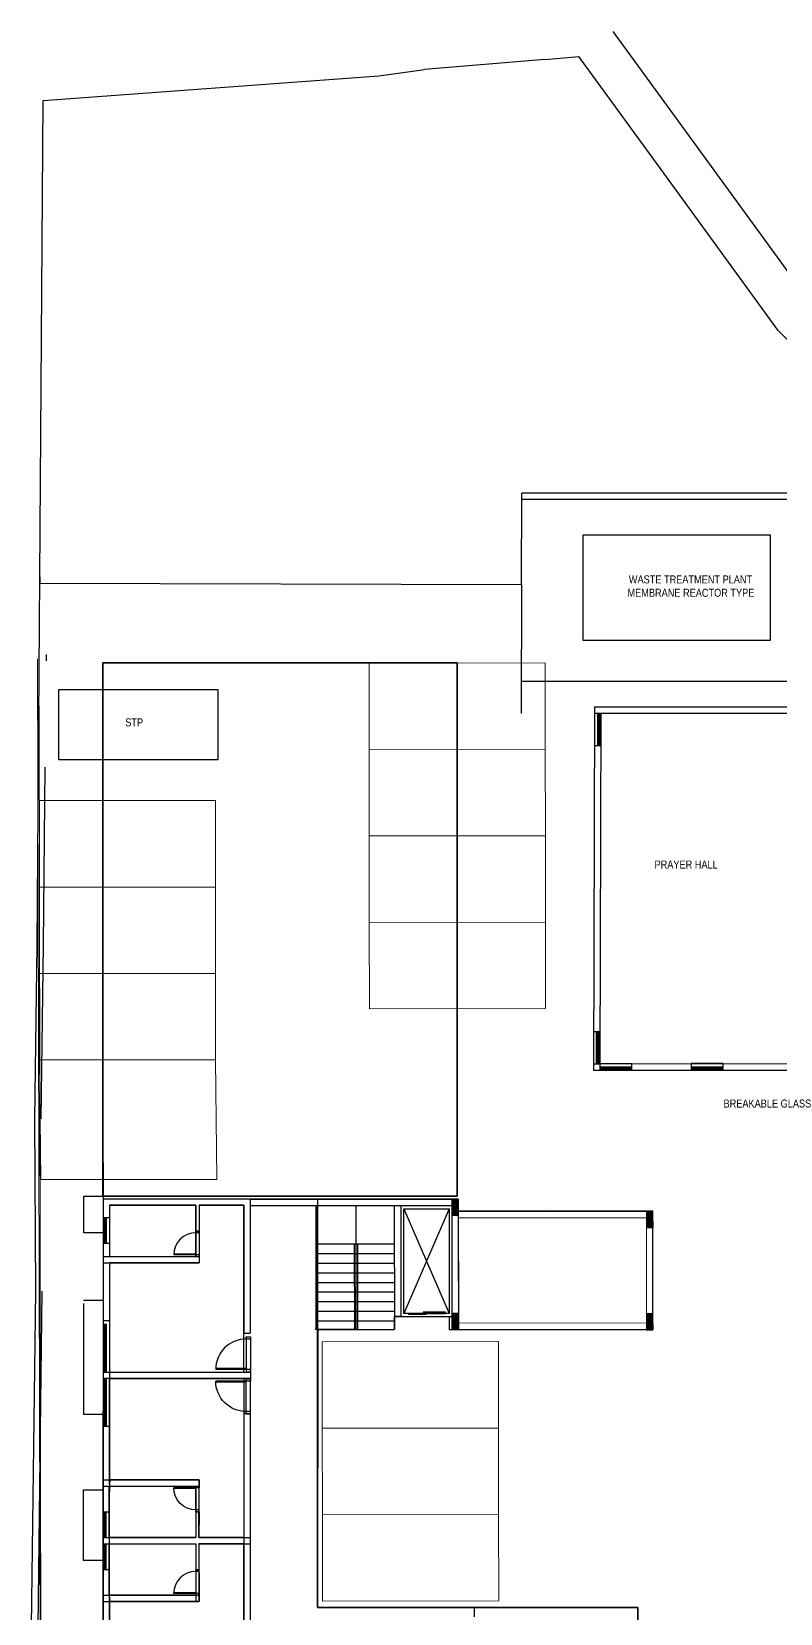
# Model space of a CAD drawing. Header units: metres. Extents: x -705149 to -704678, y -35173 to -35072.
# Drawn here: x -704735.89 to -704712.51, y -35132.01 to -35082.61 of the extents above; entities that cross this region are included whole.
import ezdxf

# ---------------------------------------------------------------- set-up
doc = ezdxf.new("R2010")
doc.units = ezdxf.units.M
doc.header["$LTSCALE"] = 1500
doc.linetypes.add('DASHED2', pattern=[0.375, 0.25, -0.125])
doc.linetypes.add('PHANTOM2', pattern=[1.25, 0.625, -0.125, 0.125, -0.125, 0.125, -0.125])
for name, color, linetype in [('BLK_1_FLR_0_BLT_UP_AREA', 8, 'Continuous'), ('BLK_1_FLR_0_BLT_UP_AREA_DEDUCT', 8, 'Continuous'), ('BLK_2_FLR_0_BLT_UP_AREA', 1, 'Continuous'), ('DA_PARKING', 8, 'Continuous'), ('DOOR', 3, 'Continuous'), ('INSITU_WASTE_TREATMENT_PLANT', 7, 'Continuous'), ('Lines', 7, 'Continuous'), ('PARKING_SLOT', 157, 'Continuous'), ('THRES', 5, 'Continuous'), ('UNITFA', 8, 'Continuous'), ('WALL', 7, 'Continuous'), ('walls', 50, 'Continuous'), ('WC_BATH', 7, 'Continuous')]:
    doc.layers.add(name, color=color, linetype=linetype)
doc.styles.add('style4', font='arial.ttf', dxfattribs={"height": 100})

# ---------------------------------------------------------------- blocks, each defined once
blk = doc.blocks.new('800_1')
at = {"layer": 'DOOR'}
for p, q in [((50, 100), (50, 800)), ((75, 100), (75, 800))]:
    blk.add_line(p, q, dxfattribs=at)
for points in [[(0, 100), (0, 0), (50, 0), (50, 100)], [(800, 100), (800, 0), (750, 0), (750, 100)]]:
    blk.add_lwpolyline(points, close=True, dxfattribs=at)
blk.add_arc((50, 100), 700, 0, 90, dxfattribs=at)
at = {"layer": 'THRES'}
for p, q in [((800, 100), (0, 100)), ((800, 0), (0, 0))]:
    blk.add_line(p, q, dxfattribs=at)

msp = doc.modelspace()

# ---------------------------------------------------------------- hatches: boundary and pattern name
at = {"layer": 'walls'}
h = msp.add_hatch(color=0, dxfattribs=at)
h.dxf.hatch_style = 1
h.paths.add_polyline_path([(-704722.56542, -35119.57323), (-704722.56542, -35119.07323), (-704722.76542, -35119.07323), (-704722.76542, -35119.57323)])
h = msp.add_hatch(color=0, dxfattribs=at)
h.dxf.hatch_style = 1
h.paths.add_polyline_path([(-704716.49283, -35119.95696), (-704716.49283, -35119.45696), (-704716.69283, -35119.45696), (-704716.69283, -35119.95696)])
h = msp.add_hatch(color=0, dxfattribs=at)
h.dxf.hatch_style = 1
h.paths.add_polyline_path([(-704722.56397, -35123.14534), (-704722.56397, -35122.64534), (-704722.76397, -35122.64534), (-704722.76397, -35123.14534)])
h = msp.add_hatch(color=0, dxfattribs=at)
h.dxf.hatch_style = 1
h.paths.add_polyline_path([(-704716.4925, -35123.15598), (-704716.4925, -35122.65598), (-704716.6925, -35122.65598), (-704716.6925, -35123.15598)])

# ---------------------------------------------------------------- linework, layer by layer
at = {"layer": 'BLK_1_FLR_0_BLT_UP_AREA', "color": 3, "linetype": 'Continuous'}
for points, elevation in [([(-704733.66138, -35102.32869), (-704722.60303, -35102.32869), (-704722.60303, -35118.98168), (-704733.66138, -35118.98168)], 197.07291), ([(-704733.65179, -35119.06264), (-704733.67133, -35145.54798), (-704729.2707, -35145.54798), (-704729.26714, -35141.54435), (-704725.06117, -35141.5412), (-704725.06117, -35139.11787), (-704720.56785, -35139.12267), (-704720.56206, -35139.32073), (-704720.55996, -35140.62552), (-704716.9586, -35140.6242), (-704716.9586, -35131.82659), (-704726.9571, -35131.82237), (-704726.96078, -35123.14585), (-704724.56183, -35123.14534), (-704724.56201, -35122.73601), (-704722.85183, -35122.73601), (-704722.8521, -35123.14545), (-704716.49284, -35123.14277), (-704716.49283, -35119.45446), (-704722.56542, -35119.45446), (-704722.56568, -35119.07284)], 193.93713)]:
    msp.add_lwpolyline(points, close=True, dxfattribs=dict(at, elevation=elevation))
at = {"layer": 'BLK_1_FLR_0_BLT_UP_AREA_DEDUCT', "color": 3, "linetype": 'Continuous'}
for points, elevation in [([(-704722.60303, -35102.32869), (-704733.66138, -35102.32869), (-704733.66138, -35118.98168), (-704722.60303, -35118.98168)], 197.07291), ([(-704716.49283, -35119.45696), (-704722.76397, -35119.45696), (-704722.76397, -35123.14534), (-704716.49283, -35123.14534)], 193.11459)]:
    msp.add_lwpolyline(points, close=True, dxfattribs=dict(at, elevation=elevation))
at = {"layer": 'BLK_2_FLR_0_BLT_UP_AREA', "color": 16, "linetype": 'Continuous', "elevation": 197.07291}
msp.add_lwpolyline([(-704718.31361, -35103.70689), (-704718.34637, -35115.04485), (-704711.39067, -35115.04531), (-704711.39089, -35114.8453), (-704700.15381, -35114.84602), (-704702.00436, -35109.64581), (-704702.84628, -35108.00715), (-704704.13476, -35106.00715), (-704704.90801, -35104.80689), (-704705.61668, -35103.70689)], close=True, dxfattribs=at)
at = {"layer": 'DA_PARKING', "color": 0, "lineweight": 0, "elevation": 197.30972}
msp.add_lwpolyline([(-704735.60021, -35118.46323), (-704730.10021, -35118.46323), (-704730.14695, -35114.72641), (-704735.64695, -35114.72641)], close=True, dxfattribs=at)
at = {"layer": 'INSITU_WASTE_TREATMENT_PLANT', "linetype": 'Continuous', "elevation": 101}
msp.add_lwpolyline([(-704718.67883, -35098.57926), (-704718.67883, -35101.62099), (-704712.81647, -35101.62099), (-704712.81647, -35098.34199), (-704718.68139, -35098.34199)], close=True, dxfattribs=at)
at = {"layer": 'Lines', "color": 1, "linetype": 'Continuous'}
for p, q in [((-704719.86691, -35083.48066, 197.07291), (-704718.80108, -35083.39282, 197.07291)), ((-704719.86691, -35083.48066, 197.07291), (-704718.80108, -35083.39282, 197.07291)), ((-704715.98728, -35087.25941, 197.07291), (-704718.80108, -35083.39282, 197.07291)), ((-704715.98728, -35087.25941, 197.07291), (-704718.80108, -35083.39282, 197.07291)), ((-704725.0489, -35083.98794, 197.07291), (-704723.61875, -35083.78988, 197.07291)), ((-704725.0489, -35083.98794, 197.07291), (-704723.61875, -35083.78988, 197.07291)), ((-704719.86691, -35083.48066, 197.07291), (-704723.61875, -35083.78988, 197.07291)), ((-704719.86691, -35083.48066, 197.07291), (-704723.61875, -35083.78988, 197.07291)), ((-704735.5316, -35084.75729, 197.07291), (-704725.0489, -35083.98794, 197.07291)), ((-704735.66999, -35105.58415, 197.07291), (-704735.5316, -35084.75729, 197.07291)), ((-704712.58312, -35091.94116, 197.07291), (-704715.98728, -35087.25941, 197.07291)), ((-704712.58312, -35091.94116, 197.07291), (-704715.98728, -35087.25941, 197.07291)), ((-704707.90929, -35096.60441, 197.07291), (-704712.58312, -35091.94116, 197.07291)), ((-704707.90929, -35096.60441, 197.07291), (-704712.58312, -35091.94116, 197.07291)), ((-704735.71266, -35111.1343, 197.07291), (-704735.66999, -35105.58415, 197.07291)), ((-704735.51266, -35111.13583, 197.07291), (-704735.46999, -35105.58569, 197.07291)), ((-704735.79192, -35116.56902, 197.07291), (-704735.71266, -35111.1343, 197.07291)), ((-704735.59195, -35116.57194, 197.07291), (-704735.51268, -35111.13721, 197.07291)), ((-704735.59195, -35116.57194, 197.07291), (-704735.51268, -35111.13721, 197.07291)), ((-704735.75944, -35121.95121, 197.07291), (-704735.79192, -35116.56902, 197.07291)), ((-704735.88731, -35132.42121, 197.07291), (-704735.75944, -35121.95121, 197.07291)), ((-704735.68733, -35132.42366, 197.07291), (-704735.55945, -35121.95366, 197.07291))]:
    msp.add_line(p, q, dxfattribs=at)
at = {"layer": 'Lines', "color": 10, "linetype": 'Continuous', "elevation": 197.07291}
msp.add_lwpolyline([(-704688.57925, -35132.61124), (-704690.20421, -35129.31242), (-704694.39012, -35116.82975), (-704698.71692, -35105.19123), (-704703.62279, -35099.44027), (-704706.94251, -35095.69329), (-704711.57093, -35091.07535), (-704714.91334, -35086.47853), (-704717.72745, -35082.61152)], dxfattribs=at)
at = {"layer": 'PARKING_SLOT', "color": 0, "lineweight": 0}
for points, elevation in [([(-704719.84999, -35105.02559), (-704725.34999, -35105.03178), (-704725.35302, -35102.33178), (-704719.85303, -35102.32559)], 197.07291), ([(-704719.84695, -35107.72559), (-704725.34695, -35107.73178), (-704725.34999, -35105.03178), (-704719.84999, -35105.02559)], 197.07291), ([(-704735.64695, -35109.32641), (-704730.14695, -35109.32641), (-704730.14695, -35106.62641), (-704735.64695, -35106.62641)], 197.30972), ([(-704719.84391, -35110.42559), (-704725.34391, -35110.43177), (-704725.34695, -35107.73178), (-704719.84695, -35107.72559)], 197.07291), ([(-704735.64695, -35112.02641), (-704730.14695, -35112.02641), (-704730.14695, -35109.32641), (-704735.64695, -35109.32641)], 197.30972), ([(-704719.84087, -35113.12558), (-704725.34087, -35113.13177), (-704725.34391, -35110.43177), (-704719.84391, -35110.42559)], 197.07291), ([(-704735.64695, -35114.72641), (-704730.14695, -35114.72641), (-704730.14695, -35112.02641), (-704735.64695, -35112.02641)], 197.30972), ([(-704721.3114, -35126.22385), (-704726.81139, -35126.23004), (-704726.81443, -35123.53004), (-704721.31444, -35123.52385)], 101), ([(-704721.30836, -35128.92384), (-704726.80836, -35128.93003), (-704726.81139, -35126.23004), (-704721.3114, -35126.22385)], 101), ([(-704721.30532, -35131.62384), (-704726.80532, -35131.63003), (-704726.80836, -35128.93003), (-704721.30836, -35128.92384)], 101)]:
    msp.add_lwpolyline(points, close=True, dxfattribs=dict(at, elevation=elevation))
at = {"layer": 'UNITFA', "color": 3, "linetype": 'Continuous', "elevation": 193.93708}
for points in [[(-704729.25978, -35119.2645), (-704730.65773, -35119.26391), (-704730.65849, -35121.06391), (-704733.44285, -35121.06273), (-704733.45212, -35121.17417), (-704733.4605, -35124.47417), (-704729.25966, -35124.47595), (-704729.25978, -35123.2645)], [(-704729.26446, -35129.64156), (-704730.66241, -35129.64097), (-704730.66129, -35127.83877), (-704733.44564, -35127.83759), (-704733.45499, -35127.97417), (-704733.46058, -35124.67417), (-704729.25975, -35124.67595), (-704729.26089, -35125.88739)], [(-704729.26446, -35129.84093), (-704730.66241, -35129.84152), (-704730.66121, -35131.63759), (-704733.44557, -35131.63876), (-704733.45499, -35131.50832), (-704733.46477, -35134.94274), (-704729.26394, -35134.94097), (-704729.26089, -35133.5951)]]:
    msp.add_lwpolyline(points, close=True, dxfattribs=at)
at = {"layer": 'walls', "color": 3, "linetype": 'Continuous'}
for p, q in [((-704720.58804, -35099.88052, 197.07291), (-704720.58039, -35097.02492, 197.07291)), ((-704720.58109, -35097.28507, 197.07291), (-704720.58109, -35097.28507, 197.07291)), ((-704711.902, -35097.22492, 197.07291), (-704720.58097, -35097.22492, 197.07291)), ((-704711.81199, -35097.02492, 197.07291), (-704720.58039, -35097.02492, 197.07291)), ((-704735.63125, -35099.64026, 197.07291), (-704735.63182, -35099.84026, 197.07291)), ((-704735.43245, -35102.0603, 197.07291), (-704735.43295, -35102.26029, 197.07291)), ((-704718.31361, -35103.70689, 197.07291), (-704718.34637, -35115.04485, 197.07291)), ((-704705.61668, -35103.70689, 197.07291), (-704718.31361, -35103.70689, 197.07291)), ((-704718.21419, -35104.90689, 197.07291), (-704718.21419, -35103.90689, 197.07291)), ((-704718.18086, -35104.90689, 197.07291), (-704718.18086, -35103.90689, 197.07291)), ((-704718.14753, -35104.90689, 197.07291), (-704718.14753, -35103.90689, 197.07291)), ((-704718.11419, -35103.90689, 197.07291), (-704718.1458, -35114.84486, 197.07291)), ((-704705.72574, -35103.90689, 197.07291), (-704718.11419, -35103.90689, 197.07291)), ((-704718.2458, -35114.84486, 197.07291), (-704718.2458, -35113.84486, 197.07291)), ((-704718.21247, -35114.84486, 197.07291), (-704718.21247, -35113.84486, 197.07291)), ((-704718.17914, -35114.84486, 197.07291), (-704718.17914, -35113.84486, 197.07291)), ((-704718.34637, -35115.04485, 197.04736), (-704711.43781, -35115.04529, 197.01818)), ((-704718.1458, -35114.84486, 197.07291), (-704711.43779, -35114.83677, 197.06782)), ((-704718.1458, -35114.94486, 197.07291), (-704717.1458, -35114.94486, 197.07291)), ((-704718.1458, -35114.97819, 197.07291), (-704717.1458, -35114.97819, 197.07291)), ((-704718.1458, -35115.01152, 197.07291), (-704717.1458, -35115.01152, 197.07291)), ((-704715.29179, -35114.94081, 197.07037), (-704714.29179, -35114.94081, 197.07037)), ((-704715.29179, -35114.97414, 197.07037), (-704714.29179, -35114.97414, 197.07037)), ((-704715.29179, -35115.00747, 197.07037), (-704714.29179, -35115.00747, 197.07037)), ((-704733.65132, -35117.9441, 197.07291), (-704733.66495, -35150.21962, 197.07291)), ((-704734.26186, -35120.12877, 194.13518), (-704734.26186, -35118.98168, 194.13518)), ((-704734.26186, -35118.98168, 194.13518), (-704733.66138, -35118.98168, 194.13518)), ((-704733.65746, -35119.06264, 193.93708), (-704729.05765, -35119.06458, 193.97691)), ((-704733.45773, -35119.26273, 193.93291), (-704733.45841, -35120.86273, 193.93291)), ((-704733.45773, -35119.26273, 193.93881), (-704730.75773, -35119.26387, 193.96219)), ((-704733.45765, -35119.06264, 193.93291), (-704733.45765, -35119.06273, 193.93291)), ((-704730.75773, -35119.26387, 193.93291), (-704730.75807, -35120.06387, 193.93291)), ((-704730.65773, -35119.26391, 193.93291), (-704730.65807, -35120.06391, 193.93291)), ((-704730.65773, -35119.26391, 193.96306), (-704729.25978, -35119.2645, 193.97516)), ((-704729.25978, -35119.06264, 193.93708), (-704729.25978, -35119.0645, 193.93708)), ((-704729.25978, -35119.2645, 193.93708), (-704729.25978, -35123.2645, 193.93708)), ((-704729.05978, -35119.06264, 193.93708), (-704729.05978, -35123.26458, 193.93708)), ((-704722.56542, -35119.08221, 193.8598), (-704729.05978, -35119.08495, 193.91603)), ((-704729.05978, -35119.26458, 193.97689), (-704729.05773, -35119.26458, 193.97691)), ((-704722.56533, -35119.28221, 193.8598), (-704729.05978, -35119.28495, 193.91603)), ((-704726.98848, -35119.2741, 193.87706), (-704726.98683, -35123.14535, 194.0269)), ((-704726.96476, -35119.27321, 194.11675), (-704726.96468, -35119.47507, 194.11675)), ((-704726.96356, -35119.07507, 193.86936), (-704726.96183, -35123.14534, 194.0269)), ((-704725.76348, -35119.27358, 193.87706), (-704725.76183, -35123.14534, 194.02692)), ((-704724.56348, -35119.27307, 193.87706), (-704724.56183, -35123.14534, 194.02694)), ((-704724.36523, -35119.27309, 193.75922), (-704724.36426, -35122.73601, 193.75922)), ((-704724.26523, -35119.27309, 193.61478), (-704722.66536, -35119.2732, 193.60803)), ((-704722.76568, -35119.07293, 193.85504), (-704722.76568, -35119.07369, 193.85505)), ((-704722.76563, -35119.21734, 193.88334), (-704722.76553, -35119.44391, 193.88334)), ((-704722.76536, -35119.2732, 193.8598), (-704722.76434, -35122.94534, 193.8598)), ((-704722.56221, -35119.25615, 193.94343), (-704722.76221, -35119.25623, 193.94516)), ((-704722.56568, -35119.07284, 193.85504), (-704722.56568, -35119.07369, 193.85505)), ((-704722.56563, -35119.21725, 193.88334), (-704722.56553, -35119.44383, 193.88334)), ((-704722.56542, -35119.07321, 193.8598), (-704722.56434, -35122.94534, 193.8598)), ((-704719.67575, -35119.37989, 197.61708), (-704719.67567, -35119.37989, 197.61708)), ((-704719.67575, -35119.37989, 196.93754), (-704719.67567, -35119.37989, 196.93754)), ((-704733.45807, -35119.66273, 193.93291), (-704733.65807, -35119.66273, 193.93291)), ((-704733.62807, -35119.66273, 193.93291), (-704733.62807, -35120.46273, 193.93291)), ((-704733.59307, -35119.66273, 193.93291), (-704733.59307, -35120.46273, 193.93291)), ((-704733.55807, -35119.66273, 193.93291), (-704733.55807, -35120.46273, 193.93291)), ((-704716.49324, -35119.76034, 193.12828), (-704716.49316, -35119.96219, 193.12828)), ((-704733.66186, -35120.12877, 194.13518), (-704734.26186, -35120.12877, 194.13518)), ((-704733.45807, -35120.46273, 193.93291), (-704733.65807, -35120.46273, 193.93291)), ((-704730.75807, -35120.06387, 193.96219), (-704730.65807, -35120.06391, 193.96306)), ((-704726.96297, -35120.47408, 193.87726), (-704724.56297, -35120.47362, 193.87248)), ((-704725.81297, -35120.47386, 193.92352), (-704725.81183, -35123.14536, 194.02692)), ((-704725.71297, -35120.47384, 193.92352), (-704725.71183, -35123.14532, 194.02692)), ((-704722.76515, -35120.34391, 193.88334), (-704722.76405, -35122.94534, 193.88334)), ((-704722.76515, -35120.34391, 193.90115), (-704722.76405, -35122.94534, 193.90115)), ((-704722.56515, -35120.34383, 193.88334), (-704722.56405, -35122.94543, 193.88334)), ((-704722.56515, -35120.34383, 193.90115), (-704722.56405, -35122.94543, 193.90115)), ((-704733.65822, -35120.86264, 193.93708), (-704730.65841, -35120.86391, 193.96306)), ((-704730.65841, -35120.86391, 193.93291), (-704730.65849, -35121.06391, 193.93291)), ((-704726.96319, -35120.77406, 193.87706), (-704724.56284, -35120.7736, 193.87228)), ((-704733.6583, -35121.06264, 193.93708), (-704730.65849, -35121.06391, 193.96306)), ((-704733.45212, -35121.17417, 185.47266), (-704733.45351, -35124.47417, 185.47266)), ((-704726.96313, -35121.07406, 193.87706), (-704724.56271, -35121.0736, 193.87228)), ((-704726.96307, -35121.37406, 193.87706), (-704724.56259, -35121.3736, 193.87228)), ((-704726.96301, -35121.67406, 193.87706), (-704724.56246, -35121.6736, 193.87228)), ((-704726.96295, -35121.97406, 193.87706), (-704724.56233, -35121.9736, 193.87228)), ((-704734.26421, -35122.22648, 194.13518), (-704733.66275, -35122.22648, 194.13518)), ((-704734.25783, -35125.79649, 185.67493), (-704734.25783, -35122.33793, 185.67493)), ((-704726.96289, -35122.27406, 193.87706), (-704724.5622, -35122.2736, 193.87228)), ((-704733.65906, -35122.86264, 193.93708), (-704733.45925, -35122.86273, 193.93881)), ((-704733.62273, -35124.4741, 185.47729), (-704733.62279, -35122.97414, 185.47769)), ((-704733.58773, -35124.47412, 185.47729), (-704733.58779, -35122.97413, 185.47769)), ((-704733.55273, -35124.47413, 185.47729), (-704733.55279, -35122.97413, 185.47769)), ((-704729.05978, -35122.86458, 193.97691), (-704729.05915, -35122.86458, 193.97691)), ((-704726.96284, -35122.57406, 193.87706), (-704724.56208, -35122.5736, 193.87228)), ((-704726.96278, -35122.87406, 193.87706), (-704724.56202, -35122.8736, 193.87228)), ((-704722.56438, -35122.94872, 193.89703), (-704722.5643, -35123.15058, 193.89703)), ((-704716.49292, -35122.95936, 193.11459), (-704716.49283, -35123.16122, 193.11459)), ((-704733.46002, -35123.33467, 205.53317), (-704733.4644, -35133.71283, 205.53317)), ((-704729.25978, -35123.2645, 193.97518), (-704729.05932, -35123.26458, 193.97691)), ((-704726.95723, -35123.14585, 185.40078), (-704726.95723, -35131.82659, 185.40078)), ((-704726.95344, -35123.14585, 185.41153), (-704726.9571, -35131.82659, 185.41153)), ((-704733.65332, -35124.47409, 185.47683), (-704729.05341, -35124.47603, 185.51666)), ((-704729.05341, -35124.67603, 185.47683), (-704733.65109, -35124.67603, 185.47683)), ((-704733.62266, -35126.17604, 185.47683), (-704733.62272, -35124.67603, 185.47723)), ((-704733.58766, -35126.17603, 185.47683), (-704733.58772, -35124.67603, 185.47723)), ((-704733.55266, -35126.17603, 185.47683), (-704733.55272, -35124.67603, 185.47723)), ((-704729.2605, -35124.67603, 193.87178), (-704729.26389, -35132.70163, 193.87178)), ((-704729.05341, -35124.47603, 185.51666), (-704729.05341, -35124.67603, 185.47683)), ((-704733.65783, -35125.79649, 185.67493), (-704734.25783, -35125.79649, 185.67493)), ((-704729.05341, -35125.77603, 185.47683), (-704729.25406, -35125.77603, 185.47683)), ((-704729.05978, -35125.66458, 193.93708), (-704729.06212, -35129.63944, 193.95491)), ((-704733.45423, -35126.17603, 185.47683), (-704733.65109, -35126.17603, 185.47683)), ((-704729.05341, -35126.17603, 185.47683), (-704729.05364, -35126.17603, 185.47683)), ((-704733.65544, -35127.8375, 193.91514), (-704730.66136, -35127.83877, 193.94107)), ((-704730.66136, -35127.83877, 193.93291), (-704730.66144, -35128.04156, 193.93291)), ((-704734.26618, -35130.36176, 194.13518), (-704734.26618, -35128.15567, 194.13518)), ((-704734.26618, -35128.15567, 194.13518), (-704733.66618, -35128.15567, 194.13518)), ((-704733.65983, -35128.04282, 193.9151), (-704730.66144, -35128.04156, 193.94107)), ((-704733.65587, -35128.8375, 193.91514), (-704733.46178, -35128.83758, 193.91682)), ((-704733.62882, -35129.64281, 193.91598), (-704733.62882, -35128.83754, 193.91598)), ((-704733.59382, -35129.6428, 193.91598), (-704733.59382, -35128.83754, 193.91598)), ((-704733.55882, -35129.64278, 193.91598), (-704733.55882, -35128.83754, 193.91598)), ((-704730.76178, -35128.83872, 193.93291), (-704730.76212, -35129.6416, 193.93291)), ((-704730.76178, -35128.83872, 193.9402), (-704730.66178, -35128.83876, 193.94107)), ((-704730.66178, -35128.83876, 193.93291), (-704730.66212, -35129.64156, 193.93291)), ((-704733.65916, -35129.64282, 193.9151), (-704730.76212, -35129.6416, 193.94019)), ((-704733.65907, -35129.84282, 193.9151), (-704730.7622, -35129.8416, 193.94019)), ((-704733.62882, -35130.63754, 193.91598), (-704733.62882, -35129.84281, 193.91598)), ((-704733.59382, -35130.63754, 193.91598), (-704733.59382, -35129.8428, 193.91598)), ((-704733.55882, -35130.63754, 193.91598), (-704733.55882, -35129.84278, 193.91598)), ((-704730.7622, -35129.8416, 193.93291), (-704730.76254, -35130.63872, 193.93291)), ((-704730.6622, -35129.84156, 193.93291), (-704730.66254, -35130.63876, 193.93291)), ((-704730.6622, -35129.84156, 193.94105), (-704729.0622, -35129.84088, 193.95491)), ((-704730.66212, -35129.64156, 193.94105), (-704729.06212, -35129.64088, 193.95491)), ((-704729.06215, -35129.54886, 205.61631), (-704729.06486, -35133.7503, 205.61629)), ((-704733.66618, -35130.36176, 194.13518), (-704734.26618, -35130.36176, 194.13518)), ((-704733.65511, -35130.6375, 193.91514), (-704733.46254, -35130.63758, 193.91681)), ((-704730.76254, -35130.63872, 193.94019), (-704730.66254, -35130.63876, 193.94105)), ((-704733.6584, -35131.44282, 193.9151), (-704730.66288, -35131.44156, 193.94104)), ((-704733.65553, -35131.6375, 193.91514), (-704730.66296, -35131.63876, 193.94105)), ((-704730.76288, -35131.43872, 193.93291), (-704730.76296, -35131.6416, 193.93291)), ((-704730.66288, -35131.43876, 193.93291), (-704730.66296, -35131.64156, 193.93291)), ((-704726.95726, -35131.82659, 197.06217), (-704716.96409, -35131.82659, 197.06217)), ((-704722.06234, -35132.11717, 185.40447), (-704722.06234, -35131.82659, 185.39911)), ((-704716.96409, -35131.82659, 197.082), (-704716.95806, -35139.32424, 197.05762))]:
    msp.add_line(p, q, dxfattribs=at)
at = {"layer": 'walls', "color": 5, "linetype": 'PHANTOM2', "lineweight": 0}
for p, q in [((-704735.56225, -35157.22994, 197.07291), (-704735.70085, -35102.20305, 197.07291)), ((-704735.56225, -35157.22994, 197.07291), (-704735.65732, -35103.67038, 197.07291)), ((-704735.5622, -35157.22992, 197.07291), (-704735.65727, -35103.67036, 197.07291))]:
    msp.add_line(p, q, dxfattribs=at)
at = {"layer": 'walls', "color": 3, "linetype": 'DASHED2'}
msp.add_line((-704706.60428, -35102.90689, 197.07291), (-704720.59669, -35102.90689, 197.07291), dxfattribs=at)
at = {"layer": 'walls', "color": 0}
for p, q in [((-704727.01722, -35119.27151, 194.09914), (-704727.01722, -35123.14588, 194.09914)), ((-704724.26964, -35119.37452, 194.11397), (-704722.85183, -35122.64225, 194.11397)), ((-704722.85183, -35119.37452, 194.11397), (-704724.26964, -35122.64225, 194.11397)), ((-704724.36426, -35122.73601, 193.75922), (-704724.56201, -35122.73601, 193.74388)), ((-704724.36426, -35122.73601, 193.75922), (-704722.76405, -35122.73601, 193.88334)), ((-704725.76183, -35123.14534, 194.02692), (-704727.03683, -35123.14588, 194.02692)), ((-704725.76183, -35123.14534, 194.02692), (-704724.56183, -35123.14483, 194.02128))]:
    msp.add_line(p, q, dxfattribs=at)
at = {"layer": 'walls', "color": 4, "linetype": 'DASHED2', "lineweight": 0}
for p, q in [((-704716.49283, -35119.45446, 193.44743), (-704722.57014, -35119.45703, 193.50005)), ((-704716.49283, -35119.45696, 193.11459), (-704716.49283, -35123.16122, 193.11459)), ((-704716.49267, -35119.65446, 193.44743), (-704722.57006, -35119.65703, 193.50005)), ((-704716.68929, -35119.9762, 192.91232), (-704716.6925, -35122.90598, 193.1009)), ((-704716.52104, -35122.94278, 193.83072), (-704722.59819, -35122.94534, 193.88334)), ((-704716.52095, -35123.14278, 193.83072), (-704722.59811, -35123.14534, 193.88334))]:
    msp.add_line(p, q, dxfattribs=at)
at = {"layer": 'walls', "color": 8, "linetype": 'Continuous'}
msp.add_line((-704729.05921, -35122.75312, 194.03391), (-704729.05921, -35122.44212, 194.03391), dxfattribs=at)
at = {"layer": 'walls', "color": 3, "linetype": 'Continuous'}
for points, elevation in [([(-704735.63182, -35099.84026), (-704720.58804, -35099.88329), (-704720.59955, -35103.90689)], 197.07291), ([(-704719.67575, -35119.37989), (-704719.67567, -35119.37989)], 197.13789)]:
    msp.add_lwpolyline(points, dxfattribs=dict(at, elevation=elevation))
at = {"layer": 'walls', "color": 0}
for points, elevation in [([(-704735.04139, -35103.16018), (-704730.07808, -35103.16018), (-704730.07808, -35105.35979), (-704735.04139, -35105.35979)], 197.07291), ([(-704722.56542, -35119.57323), (-704722.56542, -35119.07323), (-704722.76542, -35119.07323), (-704722.76542, -35119.57323)], 193.8598), ([(-704716.49283, -35119.95696), (-704716.49283, -35119.45696), (-704716.69283, -35119.45696), (-704716.69283, -35119.95696)], 193.11459), ([(-704722.56397, -35123.14534), (-704722.56397, -35122.64534), (-704722.76397, -35122.64534), (-704722.76397, -35123.14534)], 193.88334), ([(-704716.4925, -35123.15598), (-704716.4925, -35122.65598), (-704716.6925, -35122.65598), (-704716.6925, -35123.15598)], 193.1009)]:
    msp.add_lwpolyline(points, close=True, dxfattribs=dict(at, elevation=elevation))
at = {"layer": 'walls', "color": 3, "linetype": 'Continuous'}
for points, elevation in [([(-704718.11419, -35104.90689), (-704718.11419, -35103.90689), (-704718.31419, -35103.90689), (-704718.31419, -35104.90689)], 197.07291), ([(-704718.1458, -35114.84486), (-704718.1458, -35113.84486), (-704718.3458, -35113.84486), (-704718.3458, -35114.84486)], 197.07291), ([(-704718.1458, -35115.04486), (-704717.1458, -35115.04486), (-704717.1458, -35114.84486), (-704718.1458, -35114.84486)], 197.07291), ([(-704715.29179, -35115.04081), (-704714.29179, -35115.04081), (-704714.29179, -35114.84081), (-704715.29179, -35114.84081)], 197.07037), ([(-704724.26964, -35119.37452), (-704722.85183, -35119.37452), (-704722.85183, -35122.64225), (-704724.26964, -35122.64225)], 194.11397), ([(-704724.10636, -35122.64225), (-704723.57851, -35122.64225), (-704723.57851, -35122.67348), (-704724.10636, -35122.67348)], 194.11397), ([(-704723.66345, -35122.64225), (-704722.96133, -35122.64225), (-704722.96133, -35122.60072), (-704723.66345, -35122.60072)], 194.11397)]:
    msp.add_lwpolyline(points, close=True, dxfattribs=dict(at, elevation=elevation))
at = {"layer": 'WC_BATH', "linetype": 'Continuous'}
for points, elevation in [([(-704730.75773, -35119.26387), (-704733.45841, -35119.26387), (-704733.45841, -35120.86273), (-704730.75773, -35120.86273)], 193.93291), ([(-704730.76384, -35129.6416), (-704733.462, -35129.6416), (-704733.462, -35128.04274), (-704730.76384, -35128.04274)], 193.94017), ([(-704733.46276, -35129.84274), (-704730.76288, -35129.84274), (-704730.76288, -35131.4416), (-704733.46276, -35131.4416)], 193.9168)]:
    msp.add_lwpolyline(points, close=True, dxfattribs=dict(at, elevation=elevation))

# ---------------------------------------------------------------- block references
at = {"rotation": 90}
for p, xscale, yscale, zscale in [((-704730.65841, -35120.86391, 193.93291), 0.0009888000000035, 0.0009888000000035, 0.0009888000000035), ((-704729.05341, -35124.46371, 185.47683), 0.0013596000000049, 0.0013596000000049, 0.0013596000000049), ((-704729.05341, -35124.68835, 185.47683), -0.0013596000000049, 0.0013596000000049, 0.0013596), ((-704730.66144, -35128.04156, 193.93291), -0.0009888000000035, 0.0009888000000035, 0.0009888000000035), ((-704730.66288, -35131.44156, 193.94104), 0.0009888000000035, 0.0009888000000035, 0.0009888000000035)]:
    msp.add_blockref('800_1', p, dxfattribs=dict(at, xscale=xscale, yscale=yscale, zscale=zscale))

# ---------------------------------------------------------------- texts
at = {"layer": 'WALL', "color": 2, "char_height": 0.25, "attachment_point": 1, "style": 'style4'}
for s, insert, width in [('\\pi0.14015;{\\fArial Narrow|b0|i0|c0|p34;WASTE TREATMENT PLANT\\P\\pi0.0982;MEMBRANE REACTOR TYPE}', (-704717.38123, -35099.59468, 197.09386), 4.1213654), ('{\\fArial Narrow|b0|i0|c0|p34;STP}', (-704732.96407, -35104.05945, 197.07291), 3.3916603), ('{\\fArial Narrow|b0|i0|c0|p34;PRAYER HALL}', (-704716.43825, -35108.49906, 197.09386), 3.3916603), ('\\pi0.34496;{\\fArial Narrow|b0|i0|c0|p34;BREAKABLE GLASS}', (-704714.62955, -35115.96343, 197.06063), 3.3916603)]:
    msp.add_mtext(s, dxfattribs=dict(at, insert=insert, width=width))

doc.saveas('drawing.dxf')
